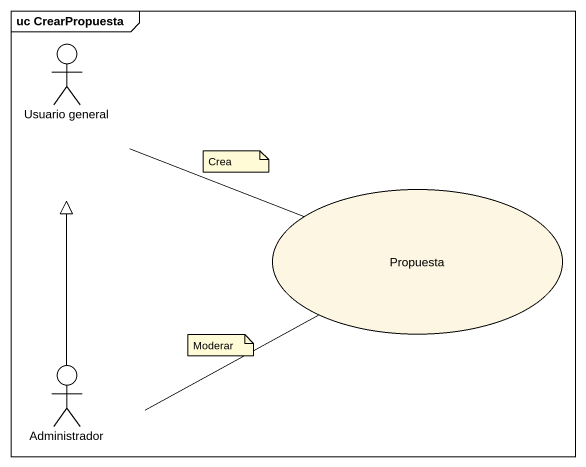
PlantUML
@startuml
mainframe uc CrearPropuesta
actor "Usuario general" as Usuario_general
usecase Propuesta
actor Administrador
Usuario_general -right- Propuesta
Administrador -up-|> Usuario_general
Administrador -right- Propuesta
note as N1
  Crea
end note
note as N2
  Moderar
end note
@enduml
